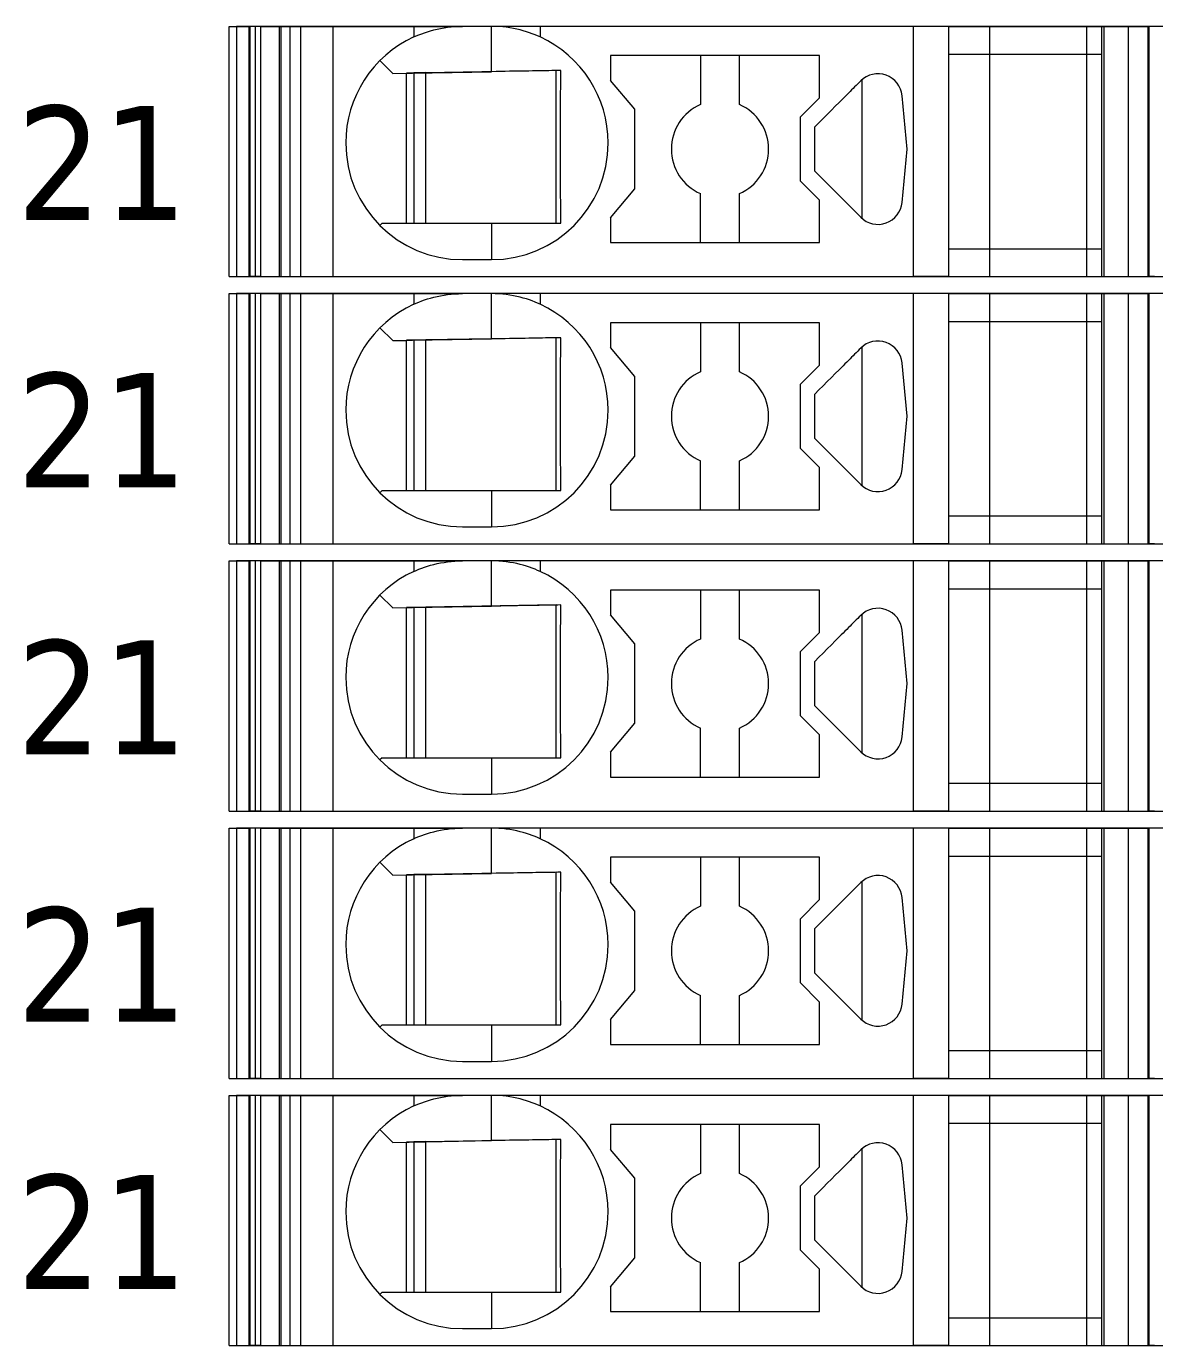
# Model space of a CAD drawing. Header units: millimetres. Extents: x 0 to 1680, y 0 to 1188.
# Drawn here: x 836.68 to 859.89, y 335.65 to 362.8 of the extents above; entities that cross this region are included whole.
import ezdxf
from ezdxf.enums import TextEntityAlignment as Align

# ---------------------------------------------------------------- set-up
doc = ezdxf.new("R2010")
doc.units = ezdxf.units.MM
for name, color, linetype, lineweight in [('EPLAN309', 5, 'Continuous', 5), ('EPLAN493', 5, 'Continuous', 5), ('MAIN-1', 7, 'Continuous', 5), ('MAIN-2', 7, 'Continuous', 5)]:
    doc.layers.add(name, color=color, linetype=linetype, lineweight=lineweight)
doc.styles.add('Tahoma', font='')
doc.styles.get('Tahoma').set_extended_font_data('Tahoma')

# ---------------------------------------------------------------- blocks, each defined once
blk = doc.blocks.new('EPLSYM_LibrarySPECIAL_Symbol12_Variant0_Placement8_1')
at = {"layer": 'EPLAN309', "lineweight": 13, "ltscale": 16}
blk.add_lwpolyline([(0, -5.15), (68.15, -5.15), (68.15, 0), (0, 0)], close=True, dxfattribs=at)
at = {"layer": 'EPLAN493', "color": 5, "style": 'Tahoma'}
blk.add_attdef('17_20450', text='', height=2.3478, dxfattribs=at).set_placement((0, -21.83478), align=Align.MIDDLE_RIGHT)
blk = doc.blocks.new('EPLSYM_LibrarySPECIAL_Symbol12_Variant0_Placement8_2')
at = {"layer": 'EPLAN309', "lineweight": 13, "ltscale": 16}
blk.add_lwpolyline([(0, -5.15), (68.15, -5.15), (68.15, 0), (0, 0)], close=True, dxfattribs=at)
at = {"layer": 'EPLAN493', "color": 5, "style": 'Tahoma'}
blk.add_attdef('17_20450', text='', height=2.3478, dxfattribs=at).set_placement((0, -21.83478), align=Align.MIDDLE_RIGHT)
blk = doc.blocks.new('EPLSYM_LibrarySPECIAL_Symbol12_Variant0_Placement8_3')
at = {"layer": 'EPLAN309', "lineweight": 13, "ltscale": 16}
blk.add_lwpolyline([(0, -5.15), (68.15, -5.15), (68.15, 0), (0, 0)], close=True, dxfattribs=at)
at = {"layer": 'EPLAN493', "color": 5, "style": 'Tahoma'}
blk.add_attdef('17_20450', text='', height=2.3478, dxfattribs=at).set_placement((0, -21.83478), align=Align.MIDDLE_RIGHT)
blk = doc.blocks.new('EPLSYM_LibrarySPECIAL_Symbol12_Variant0_Placement8_4')
at = {"layer": 'EPLAN309', "lineweight": 13, "ltscale": 16}
blk.add_lwpolyline([(0, -5.15), (68.15, -5.15), (68.15, 0), (0, 0)], close=True, dxfattribs=at)
at = {"layer": 'EPLAN493', "color": 5, "style": 'Tahoma'}
blk.add_attdef('17_20450', text='', height=2.3478, dxfattribs=at).set_placement((0, -21.83478), align=Align.MIDDLE_RIGHT)
blk = doc.blocks.new('EPLSYM_LibrarySPECIAL_Symbol12_Variant0_Placement8_5')
at = {"layer": 'EPLAN309', "lineweight": 13, "ltscale": 16}
blk.add_lwpolyline([(0, -5.15), (68.15, -5.15), (68.15, 0), (0, 0)], close=True, dxfattribs=at)
at = {"layer": 'EPLAN493', "color": 5, "style": 'Tahoma'}
blk.add_attdef('17_20450', text='', height=2.3478, dxfattribs=at).set_placement((0, -21.83478), align=Align.MIDDLE_RIGHT)

msp = doc.modelspace()

# ---------------------------------------------------------------- linework, layer by layer
at = {"layer": 'MAIN-1'}
for p, q in [((840.85, 362.8), (841.284, 362.8)), ((840.85, 357.65), (840.85, 362.8)), ((841.393, 362.8), (841.284, 362.8)), ((841.284, 357.65), (841.284, 362.8)), ((841.501, 362.8), (841.393, 362.8)), ((841.393, 357.65), (841.393, 362.8)), ((841.501, 362.8), (844.65, 362.8)), ((841.501, 357.65), (841.501, 362.8)), ((844.65, 362.8), (845.65, 362.8)), ((844.65, 362.8), (844.65, 362.582)), ((844.997, 362.709), (845.063, 362.727)), ((845.063, 362.727), (845.131, 362.743)), ((845.131, 362.743), (845.201, 362.758)), ((845.201, 362.758), (845.272, 362.77)), ((845.272, 362.77), (845.346, 362.781)), ((845.346, 362.781), (845.421, 362.789)), ((845.421, 362.789), (845.497, 362.795)), ((845.497, 362.795), (845.573, 362.799)), ((845.573, 362.799), (845.65, 362.8)), ((846.25, 362.8), (845.65, 362.8)), ((846.327, 362.799), (846.25, 362.8)), ((847.25, 362.8), (846.25, 362.8)), ((846.25, 361.868), (846.25, 362.8)), ((846.403, 362.795), (846.327, 362.799)), ((846.479, 362.789), (846.403, 362.795)), ((846.554, 362.781), (846.479, 362.789)), ((846.628, 362.77), (846.554, 362.781)), ((846.699, 362.758), (846.628, 362.77)), ((846.769, 362.743), (846.699, 362.758)), ((846.837, 362.727), (846.769, 362.743)), ((846.903, 362.709), (846.837, 362.727)), ((854.932, 362.8), (847.25, 362.8)), ((847.25, 362.8), (847.25, 362.582)), ((855.65, 362.8), (854.932, 362.8)), ((854.932, 357.65), (854.932, 362.8)), ((855.65, 362.8), (858.8, 362.8)), ((855.65, 362.8), (855.65, 357.65)), ((858.8, 362.8), (859.35, 362.8)), ((858.8, 362.8), (858.8, 357.65)), ((859.35, 362.8), (859.784, 362.8)), ((859.35, 362.8), (859.35, 357.65)), ((859.893, 362.8), (859.784, 362.8)), ((859.784, 357.65), (859.784, 362.8)), ((844.65, 362.582), (844.702, 362.605)), ((844.702, 362.605), (844.756, 362.627)), ((844.756, 362.627), (844.813, 362.649)), ((844.813, 362.649), (844.872, 362.67)), ((844.872, 362.67), (844.933, 362.69)), ((844.933, 362.69), (844.997, 362.709)), ((846.967, 362.69), (846.903, 362.709)), ((847.028, 362.67), (846.967, 362.69)), ((847.087, 362.649), (847.028, 362.67)), ((847.144, 362.627), (847.087, 362.649)), ((847.198, 362.605), (847.144, 362.627)), ((847.25, 362.582), (847.198, 362.605)), ((848.7, 362.2), (848.7, 361.689)), ((853, 362.2), (848.7, 362.2)), ((850.55, 362.2), (850.55, 361.192)), ((851.35, 361.192), (851.35, 362.2)), ((853, 361.329), (853, 362.2)), ((855.65, 362.225), (858.8, 362.225)), ((843.953, 362.097), (844.217, 361.833)), ((844.217, 361.833), (846.25, 361.868)), ((844.5, 358.75), (844.5, 361.838)), ((844.65, 361.84), (844.65, 358.75)), ((844.9, 358.75), (844.9, 361.845)), ((846.345, 361.87), (846.25, 361.868)), ((846.438, 361.871), (846.345, 361.87)), ((846.53, 361.873), (846.438, 361.871)), ((846.618, 361.875), (846.53, 361.873)), ((846.703, 361.876), (846.618, 361.875)), ((846.786, 361.877), (846.703, 361.876)), ((846.865, 361.879), (846.786, 361.877)), ((846.943, 361.88), (846.865, 361.879)), ((847.017, 361.881), (846.943, 361.88)), ((847.09, 361.882), (847.017, 361.881)), ((847.16, 361.884), (847.09, 361.882)), ((847.229, 361.885), (847.16, 361.884)), ((847.297, 361.886), (847.229, 361.885)), ((847.363, 361.887), (847.297, 361.886)), ((847.428, 361.888), (847.363, 361.887)), ((847.491, 361.889), (847.428, 361.888)), ((847.554, 361.89), (847.491, 361.889)), ((847.615, 361.891), (847.554, 361.89)), ((847.579, 358.75), (847.579, 361.891)), ((847.676, 361.892), (847.615, 361.891)), ((847.673, 361.603), (847.674, 361.677)), ((847.674, 361.677), (847.675, 361.75)), ((847.675, 361.75), (847.676, 361.822)), ((847.676, 361.822), (847.676, 361.892)), ((849.2, 361.093), (848.7, 361.689)), ((853.815, 361.647), (853.784, 361.616)), ((853.846, 361.679), (853.815, 361.647)), ((853.867, 361.698), (853.867, 358.852)), ((847.67, 361.288), (847.671, 361.37)), ((847.671, 361.37), (847.672, 361.449)), ((847.672, 361.449), (847.673, 361.527)), ((847.673, 361.527), (847.673, 361.603)), ((853.558, 361.39), (853.521, 361.353)), ((853.594, 361.426), (853.558, 361.39)), ((853.627, 361.459), (853.594, 361.426)), ((853.658, 361.491), (853.627, 361.459)), ((853.69, 361.522), (853.658, 361.491)), ((853.721, 361.553), (853.69, 361.522)), ((853.752, 361.585), (853.721, 361.553)), ((853.784, 361.616), (853.752, 361.585)), ((854.802, 360.275), (854.698, 361.372)), ((847.669, 361.117), (847.67, 361.204)), ((847.669, 361.026), (847.669, 361.117)), ((847.67, 361.204), (847.67, 361.288)), ((852.6, 360.929), (853, 361.329)), ((853.323, 361.156), (853.242, 361.074)), ((853.402, 361.234), (853.323, 361.156)), ((853.443, 361.275), (853.402, 361.234)), ((853.483, 361.315), (853.443, 361.275)), ((853.521, 361.353), (853.483, 361.315)), ((847.667, 360.731), (847.668, 360.834)), ((847.668, 360.932), (847.669, 361.026)), ((847.668, 360.834), (847.668, 360.932)), ((849.2, 359.457), (849.2, 361.093)), ((852.6, 360.929), (852.6, 359.621)), ((853.072, 360.904), (852.986, 360.818)), ((853.158, 360.99), (853.072, 360.904)), ((853.242, 361.074), (853.158, 360.99)), ((847.667, 360.624), (847.667, 360.731)), ((847.667, 360.513), (847.667, 360.624)), ((852.986, 360.818), (852.9, 360.732)), ((852.9, 360.602), (852.9, 360.732)), ((852.9, 360.471), (852.9, 360.602)), ((847.667, 360.4), (847.667, 360.513)), ((847.667, 360.279), (847.667, 360.4)), ((852.9, 360.34), (852.9, 360.471)), ((852.9, 360.21), (852.9, 360.34)), ((847.667, 360.161), (847.667, 360.279)), ((847.667, 360.047), (847.667, 360.161)), ((847.668, 359.938), (847.667, 360.047)), ((852.9, 360.079), (852.9, 360.21)), ((852.9, 359.948), (852.9, 360.079)), ((854.698, 359.178), (854.802, 360.275)), ((847.668, 359.834), (847.668, 359.938)), ((847.669, 359.734), (847.668, 359.834)), ((852.9, 359.818), (852.9, 359.948)), ((852.9, 359.818), (853.846, 358.871)), ((847.669, 359.639), (847.669, 359.734)), ((847.67, 359.548), (847.669, 359.639)), ((847.671, 359.459), (847.67, 359.548)), ((853, 359.221), (852.6, 359.621)), ((847.672, 359.373), (847.671, 359.459)), ((847.672, 359.29), (847.672, 359.373)), ((847.673, 359.208), (847.672, 359.29)), ((847.674, 359.129), (847.673, 359.208)), ((848.7, 358.861), (849.2, 359.457)), ((850.55, 358.35), (850.55, 359.358)), ((851.35, 358.35), (851.35, 359.358)), ((853, 358.35), (853, 359.221)), ((847.675, 359.05), (847.674, 359.129)), ((847.676, 358.974), (847.675, 359.05)), ((847.676, 358.898), (847.676, 358.974)), ((844, 358.75), (843.953, 358.703)), ((844, 358.75), (846.25, 358.75)), ((846.25, 358.75), (846.342, 358.75)), ((846.25, 358.75), (846.25, 358)), ((846.342, 358.75), (846.433, 358.75)), ((846.433, 358.75), (846.523, 358.75)), ((846.523, 358.75), (846.61, 358.75)), ((846.61, 358.75), (846.695, 358.75)), ((846.695, 358.75), (846.778, 358.75)), ((846.778, 358.75), (846.858, 358.75)), ((846.858, 358.75), (846.936, 358.75)), ((846.936, 358.75), (847.011, 358.75)), ((847.011, 358.75), (847.085, 358.75)), ((847.085, 358.75), (847.157, 358.75)), ((847.157, 358.75), (847.226, 358.75)), ((847.226, 358.75), (847.295, 358.75)), ((847.295, 358.75), (847.361, 358.75)), ((847.361, 358.75), (847.427, 358.75)), ((847.427, 358.75), (847.491, 358.75)), ((847.491, 358.75), (847.555, 358.75)), ((847.555, 358.75), (847.617, 358.75)), ((847.617, 358.75), (847.678, 358.75)), ((847.677, 358.824), (847.676, 358.898)), ((847.678, 358.75), (847.677, 358.824)), ((848.7, 358.861), (848.7, 358.35)), ((848.7, 358.35), (853, 358.35)), ((855.65, 358.225), (858.8, 358.225)), ((845.65, 358), (846.25, 358)), ((840.85, 357.65), (841.284, 357.65)), ((841.393, 357.65), (841.284, 357.65)), ((841.501, 357.65), (841.393, 357.65)), ((841.501, 357.65), (854.932, 357.65)), ((855.65, 357.65), (854.932, 357.65)), ((855.65, 357.65), (858.8, 357.65)), ((858.8, 357.65), (859.35, 357.65)), ((859.35, 357.65), (859.784, 357.65)), ((859.893, 357.65), (859.784, 357.65)), ((840.85, 357.3), (841.284, 357.3)), ((840.85, 352.15), (840.85, 357.3)), ((841.393, 357.3), (841.284, 357.3)), ((841.284, 352.15), (841.284, 357.3)), ((841.501, 357.3), (841.393, 357.3)), ((841.393, 352.15), (841.393, 357.3)), ((841.501, 357.3), (844.65, 357.3)), ((841.501, 352.15), (841.501, 357.3)), ((844.65, 357.3), (845.65, 357.3)), ((844.65, 357.3), (844.65, 357.082)), ((845.421, 357.289), (845.497, 357.295)), ((845.497, 357.295), (845.573, 357.299)), ((845.573, 357.299), (845.65, 357.3)), ((846.25, 357.3), (845.65, 357.3)), ((846.327, 357.299), (846.25, 357.3)), ((847.25, 357.3), (846.25, 357.3)), ((846.25, 356.368), (846.25, 357.3)), ((846.403, 357.295), (846.327, 357.299)), ((846.479, 357.289), (846.403, 357.295)), ((854.932, 357.3), (847.25, 357.3)), ((847.25, 357.3), (847.25, 357.082)), ((855.65, 357.3), (854.932, 357.3)), ((854.932, 352.15), (854.932, 357.3)), ((855.65, 357.3), (858.8, 357.3)), ((855.65, 357.3), (855.65, 352.15)), ((858.8, 357.3), (859.35, 357.3)), ((858.8, 357.3), (858.8, 352.15)), ((859.35, 357.3), (859.784, 357.3)), ((859.35, 357.3), (859.35, 352.15)), ((859.893, 357.3), (859.784, 357.3)), ((859.784, 352.15), (859.784, 357.3)), ((844.65, 357.082), (844.702, 357.105)), ((844.702, 357.105), (844.756, 357.127)), ((844.756, 357.127), (844.813, 357.149)), ((844.813, 357.149), (844.872, 357.17)), ((844.872, 357.17), (844.933, 357.19)), ((844.933, 357.19), (844.997, 357.209)), ((844.997, 357.209), (845.063, 357.227)), ((845.063, 357.227), (845.131, 357.243)), ((845.131, 357.243), (845.201, 357.258)), ((845.201, 357.258), (845.272, 357.27)), ((845.272, 357.27), (845.346, 357.281)), ((845.346, 357.281), (845.421, 357.289)), ((846.554, 357.281), (846.479, 357.289)), ((846.628, 357.27), (846.554, 357.281)), ((846.699, 357.258), (846.628, 357.27)), ((846.769, 357.243), (846.699, 357.258)), ((846.837, 357.227), (846.769, 357.243)), ((846.903, 357.209), (846.837, 357.227)), ((846.967, 357.19), (846.903, 357.209)), ((847.028, 357.17), (846.967, 357.19)), ((847.087, 357.149), (847.028, 357.17)), ((847.144, 357.127), (847.087, 357.149)), ((847.198, 357.105), (847.144, 357.127)), ((847.25, 357.082), (847.198, 357.105)), ((843.953, 356.597), (844.217, 356.333)), ((848.7, 356.7), (848.7, 356.189)), ((853, 356.7), (848.7, 356.7)), ((850.55, 356.7), (850.55, 355.692)), ((851.35, 355.692), (851.35, 356.7)), ((853, 355.829), (853, 356.7)), ((855.65, 356.725), (858.8, 356.725)), ((844.217, 356.333), (846.25, 356.368)), ((844.5, 353.25), (844.5, 356.338)), ((844.65, 356.34), (844.65, 353.25)), ((844.9, 353.25), (844.9, 356.345)), ((846.345, 356.37), (846.25, 356.368)), ((846.438, 356.371), (846.345, 356.37)), ((846.53, 356.373), (846.438, 356.371)), ((846.618, 356.375), (846.53, 356.373)), ((846.703, 356.376), (846.618, 356.375)), ((846.786, 356.377), (846.703, 356.376)), ((846.865, 356.379), (846.786, 356.377)), ((846.943, 356.38), (846.865, 356.379)), ((847.017, 356.381), (846.943, 356.38)), ((847.09, 356.382), (847.017, 356.381)), ((847.16, 356.384), (847.09, 356.382)), ((847.229, 356.385), (847.16, 356.384)), ((847.297, 356.386), (847.229, 356.385)), ((847.363, 356.387), (847.297, 356.386)), ((847.428, 356.388), (847.363, 356.387)), ((847.491, 356.389), (847.428, 356.388)), ((847.554, 356.39), (847.491, 356.389)), ((847.615, 356.391), (847.554, 356.39)), ((847.579, 353.25), (847.579, 356.391)), ((847.676, 356.392), (847.615, 356.391)), ((847.674, 356.177), (847.675, 356.25)), ((847.675, 356.25), (847.676, 356.322)), ((847.676, 356.322), (847.676, 356.392)), ((847.671, 355.87), (847.672, 355.949)), ((847.672, 355.949), (847.673, 356.027)), ((847.673, 356.103), (847.674, 356.177)), ((847.673, 356.027), (847.673, 356.103)), ((849.2, 355.593), (848.7, 356.189)), ((853.627, 355.959), (853.594, 355.926)), ((853.658, 355.991), (853.627, 355.959)), ((853.69, 356.022), (853.658, 355.991)), ((853.721, 356.053), (853.69, 356.022)), ((853.752, 356.085), (853.721, 356.053)), ((853.784, 356.116), (853.752, 356.085)), ((853.815, 356.147), (853.784, 356.116)), ((853.846, 356.179), (853.815, 356.147)), ((853.867, 356.198), (853.867, 353.352)), ((847.669, 355.617), (847.67, 355.704)), ((847.67, 355.788), (847.671, 355.87)), ((847.67, 355.704), (847.67, 355.788)), ((852.6, 355.429), (853, 355.829)), ((853.402, 355.734), (853.323, 355.656)), ((853.443, 355.775), (853.402, 355.734)), ((853.483, 355.815), (853.443, 355.775)), ((853.521, 355.853), (853.483, 355.815)), ((853.558, 355.89), (853.521, 355.853)), ((853.594, 355.926), (853.558, 355.89)), ((854.802, 354.775), (854.698, 355.872)), ((847.668, 355.432), (847.669, 355.526)), ((847.668, 355.334), (847.668, 355.432)), ((847.669, 355.526), (847.669, 355.617)), ((849.2, 353.957), (849.2, 355.593)), ((852.6, 355.429), (852.6, 354.121)), ((853.072, 355.404), (852.986, 355.318)), ((853.158, 355.49), (853.072, 355.404)), ((853.242, 355.574), (853.158, 355.49)), ((853.323, 355.656), (853.242, 355.574)), ((847.667, 355.231), (847.668, 355.334)), ((847.667, 355.124), (847.667, 355.231)), ((847.667, 355.013), (847.667, 355.124)), ((852.986, 355.318), (852.9, 355.232)), ((852.9, 355.102), (852.9, 355.232)), ((847.667, 354.9), (847.667, 355.013)), ((847.667, 354.779), (847.667, 354.9)), ((852.9, 354.971), (852.9, 355.102)), ((852.9, 354.84), (852.9, 354.971)), ((847.667, 354.661), (847.667, 354.779)), ((847.667, 354.547), (847.667, 354.661)), ((852.9, 354.71), (852.9, 354.84)), ((852.9, 354.579), (852.9, 354.71)), ((852.9, 354.448), (852.9, 354.579)), ((854.698, 353.678), (854.802, 354.775)), ((847.668, 354.438), (847.667, 354.547)), ((847.668, 354.334), (847.668, 354.438)), ((847.669, 354.234), (847.668, 354.334)), ((852.9, 354.318), (852.9, 354.448)), ((852.9, 354.318), (853.846, 353.371)), ((847.669, 354.139), (847.669, 354.234)), ((847.67, 354.048), (847.669, 354.139)), ((847.671, 353.959), (847.67, 354.048)), ((853, 353.721), (852.6, 354.121)), ((847.672, 353.873), (847.671, 353.959)), ((847.672, 353.79), (847.672, 353.873)), ((847.673, 353.708), (847.672, 353.79)), ((848.7, 353.361), (849.2, 353.957)), ((850.55, 352.85), (850.55, 353.858)), ((851.35, 352.85), (851.35, 353.858)), ((847.674, 353.629), (847.673, 353.708)), ((847.675, 353.55), (847.674, 353.629)), ((847.676, 353.474), (847.675, 353.55)), ((853, 352.85), (853, 353.721)), ((844, 353.25), (843.953, 353.203)), ((844, 353.25), (846.25, 353.25)), ((846.25, 353.25), (846.342, 353.25)), ((846.25, 353.25), (846.25, 352.5)), ((846.342, 353.25), (846.433, 353.25)), ((846.433, 353.25), (846.523, 353.25)), ((846.523, 353.25), (846.61, 353.25)), ((846.61, 353.25), (846.695, 353.25)), ((846.695, 353.25), (846.778, 353.25)), ((846.778, 353.25), (846.858, 353.25)), ((846.858, 353.25), (846.936, 353.25)), ((846.936, 353.25), (847.011, 353.25)), ((847.011, 353.25), (847.085, 353.25)), ((847.085, 353.25), (847.157, 353.25)), ((847.157, 353.25), (847.226, 353.25)), ((847.226, 353.25), (847.295, 353.25)), ((847.295, 353.25), (847.361, 353.25)), ((847.361, 353.25), (847.427, 353.25)), ((847.427, 353.25), (847.491, 353.25)), ((847.491, 353.25), (847.555, 353.25)), ((847.555, 353.25), (847.617, 353.25)), ((847.617, 353.25), (847.678, 353.25)), ((847.676, 353.398), (847.676, 353.474)), ((847.677, 353.324), (847.676, 353.398)), ((847.678, 353.25), (847.677, 353.324)), ((848.7, 353.361), (848.7, 352.85)), ((848.7, 352.85), (853, 352.85)), ((855.65, 352.725), (858.8, 352.725)), ((845.65, 352.5), (846.25, 352.5)), ((840.85, 352.15), (841.284, 352.15)), ((841.393, 352.15), (841.284, 352.15)), ((841.501, 352.15), (841.393, 352.15)), ((841.501, 352.15), (854.932, 352.15)), ((855.65, 352.15), (854.932, 352.15)), ((855.65, 352.15), (858.8, 352.15)), ((858.8, 352.15), (859.35, 352.15)), ((859.35, 352.15), (859.784, 352.15)), ((859.893, 352.15), (859.784, 352.15)), ((840.85, 351.8), (841.284, 351.8)), ((840.85, 346.65), (840.85, 351.8)), ((841.393, 351.8), (841.284, 351.8)), ((841.284, 346.65), (841.284, 351.8)), ((841.501, 351.8), (841.393, 351.8)), ((841.393, 346.65), (841.393, 351.8)), ((841.501, 351.8), (844.65, 351.8)), ((841.501, 346.65), (841.501, 351.8)), ((844.65, 351.8), (845.65, 351.8)), ((844.65, 351.8), (844.65, 351.582)), ((844.65, 351.582), (844.702, 351.605)), ((844.702, 351.605), (844.756, 351.627)), ((844.756, 351.627), (844.813, 351.649)), ((844.813, 351.649), (844.872, 351.67)), ((844.872, 351.67), (844.933, 351.69)), ((844.933, 351.69), (844.997, 351.709)), ((844.997, 351.709), (845.063, 351.727)), ((845.063, 351.727), (845.131, 351.743)), ((845.131, 351.743), (845.201, 351.758)), ((845.201, 351.758), (845.272, 351.77)), ((845.272, 351.77), (845.346, 351.781)), ((845.346, 351.781), (845.421, 351.789)), ((845.421, 351.789), (845.497, 351.795)), ((845.497, 351.795), (845.573, 351.799)), ((845.573, 351.799), (845.65, 351.8)), ((846.25, 351.8), (845.65, 351.8)), ((846.327, 351.799), (846.25, 351.8)), ((847.25, 351.8), (846.25, 351.8)), ((846.25, 350.868), (846.25, 351.8)), ((846.403, 351.795), (846.327, 351.799)), ((846.479, 351.789), (846.403, 351.795)), ((846.554, 351.781), (846.479, 351.789)), ((846.628, 351.77), (846.554, 351.781)), ((846.699, 351.758), (846.628, 351.77)), ((846.769, 351.743), (846.699, 351.758)), ((846.837, 351.727), (846.769, 351.743)), ((846.903, 351.709), (846.837, 351.727)), ((846.967, 351.69), (846.903, 351.709)), ((847.028, 351.67), (846.967, 351.69)), ((847.087, 351.649), (847.028, 351.67)), ((847.144, 351.627), (847.087, 351.649)), ((847.198, 351.605), (847.144, 351.627)), ((847.25, 351.582), (847.198, 351.605)), ((854.932, 351.8), (847.25, 351.8)), ((847.25, 351.8), (847.25, 351.582)), ((855.65, 351.8), (854.932, 351.8)), ((854.932, 346.65), (854.932, 351.8)), ((855.65, 351.8), (858.8, 351.8)), ((855.65, 351.8), (855.65, 346.65)), ((858.8, 351.8), (859.35, 351.8)), ((858.8, 351.8), (858.8, 346.65)), ((859.35, 351.8), (859.784, 351.8)), ((859.35, 351.8), (859.35, 346.65)), ((859.893, 351.8), (859.784, 351.8)), ((859.784, 346.65), (859.784, 351.8)), ((843.953, 351.097), (844.217, 350.833)), ((848.7, 351.2), (848.7, 350.689)), ((853, 351.2), (848.7, 351.2)), ((850.55, 351.2), (850.55, 350.192)), ((851.35, 350.192), (851.35, 351.2)), ((853, 350.329), (853, 351.2)), ((855.65, 351.225), (858.8, 351.225)), ((844.217, 350.833), (846.25, 350.868)), ((844.5, 347.75), (844.5, 350.838)), ((844.65, 350.84), (844.65, 347.75)), ((844.9, 347.75), (844.9, 350.845)), ((846.345, 350.87), (846.25, 350.868)), ((846.438, 350.871), (846.345, 350.87)), ((846.53, 350.873), (846.438, 350.871)), ((846.618, 350.875), (846.53, 350.873)), ((846.703, 350.876), (846.618, 350.875)), ((846.786, 350.877), (846.703, 350.876)), ((846.865, 350.879), (846.786, 350.877)), ((846.943, 350.88), (846.865, 350.879)), ((847.017, 350.881), (846.943, 350.88)), ((847.09, 350.882), (847.017, 350.881)), ((847.16, 350.884), (847.09, 350.882)), ((847.229, 350.885), (847.16, 350.884)), ((847.297, 350.886), (847.229, 350.885)), ((847.363, 350.887), (847.297, 350.886)), ((847.428, 350.888), (847.363, 350.887)), ((847.491, 350.889), (847.428, 350.888)), ((847.554, 350.89), (847.491, 350.889)), ((847.615, 350.891), (847.554, 350.89)), ((847.579, 347.75), (847.579, 350.891)), ((847.676, 350.892), (847.615, 350.891)), ((847.675, 350.75), (847.676, 350.822)), ((847.676, 350.822), (847.676, 350.892)), ((847.672, 350.449), (847.673, 350.527)), ((847.673, 350.603), (847.674, 350.677)), ((847.673, 350.527), (847.673, 350.603)), ((847.674, 350.677), (847.675, 350.75)), ((849.2, 350.093), (848.7, 350.689)), ((853.69, 350.522), (853.658, 350.491)), ((853.721, 350.553), (853.69, 350.522)), ((853.752, 350.585), (853.721, 350.553)), ((853.784, 350.616), (853.752, 350.585)), ((853.815, 350.647), (853.784, 350.616)), ((853.846, 350.679), (853.815, 350.647)), ((853.867, 350.698), (853.867, 347.852)), ((847.67, 350.288), (847.671, 350.37)), ((847.67, 350.204), (847.67, 350.288)), ((847.671, 350.37), (847.672, 350.449)), ((852.6, 349.929), (853, 350.329)), ((853.443, 350.275), (853.402, 350.234)), ((853.483, 350.315), (853.443, 350.275)), ((853.521, 350.353), (853.483, 350.315)), ((853.558, 350.39), (853.521, 350.353)), ((853.594, 350.426), (853.558, 350.39)), ((853.627, 350.459), (853.594, 350.426)), ((853.658, 350.491), (853.627, 350.459)), ((854.802, 349.275), (854.698, 350.372)), ((847.668, 349.932), (847.669, 350.026)), ((847.669, 350.117), (847.67, 350.204)), ((847.669, 350.026), (847.669, 350.117)), ((849.2, 348.457), (849.2, 350.093)), ((853.158, 349.99), (853.072, 349.904)), ((853.242, 350.074), (853.158, 349.99)), ((853.323, 350.156), (853.242, 350.074)), ((853.402, 350.234), (853.323, 350.156)), ((847.667, 349.731), (847.668, 349.834)), ((847.667, 349.624), (847.667, 349.731)), ((847.668, 349.834), (847.668, 349.932)), ((852.6, 349.929), (852.6, 348.621)), ((852.986, 349.818), (852.9, 349.732)), ((852.9, 349.602), (852.9, 349.732)), ((853.072, 349.904), (852.986, 349.818)), ((847.667, 349.513), (847.667, 349.624)), ((847.667, 349.4), (847.667, 349.513)), ((852.9, 349.471), (852.9, 349.602)), ((852.9, 349.34), (852.9, 349.471)), ((847.667, 349.279), (847.667, 349.4)), ((847.667, 349.161), (847.667, 349.279)), ((847.667, 349.047), (847.667, 349.161)), ((852.9, 349.21), (852.9, 349.34)), ((852.9, 349.079), (852.9, 349.21)), ((854.698, 348.178), (854.802, 349.275)), ((847.668, 348.938), (847.667, 349.047)), ((847.668, 348.834), (847.668, 348.938)), ((852.9, 348.948), (852.9, 349.079)), ((852.9, 348.818), (852.9, 348.948)), ((847.669, 348.734), (847.668, 348.834)), ((847.669, 348.639), (847.669, 348.734)), ((847.67, 348.548), (847.669, 348.639)), ((853, 348.221), (852.6, 348.621)), ((852.9, 348.818), (853.846, 347.871)), ((847.671, 348.459), (847.67, 348.548)), ((847.672, 348.373), (847.671, 348.459)), ((847.672, 348.29), (847.672, 348.373)), ((848.7, 347.861), (849.2, 348.457)), ((850.55, 347.35), (850.55, 348.358)), ((851.35, 347.35), (851.35, 348.358)), ((847.673, 348.208), (847.672, 348.29)), ((847.674, 348.129), (847.673, 348.208)), ((847.675, 348.05), (847.674, 348.129)), ((853, 347.35), (853, 348.221)), ((847.676, 347.974), (847.675, 348.05)), ((847.676, 347.898), (847.676, 347.974)), ((847.677, 347.824), (847.676, 347.898)), ((847.678, 347.75), (847.677, 347.824)), ((848.7, 347.861), (848.7, 347.35)), ((844, 347.75), (843.953, 347.703)), ((844, 347.75), (846.25, 347.75)), ((846.25, 347.75), (846.342, 347.75)), ((846.25, 347.75), (846.25, 347)), ((846.342, 347.75), (846.433, 347.75)), ((846.433, 347.75), (846.523, 347.75)), ((846.523, 347.75), (846.61, 347.75)), ((846.61, 347.75), (846.695, 347.75)), ((846.695, 347.75), (846.778, 347.75)), ((846.778, 347.75), (846.858, 347.75)), ((846.858, 347.75), (846.936, 347.75)), ((846.936, 347.75), (847.011, 347.75)), ((847.011, 347.75), (847.085, 347.75)), ((847.085, 347.75), (847.157, 347.75)), ((847.157, 347.75), (847.226, 347.75)), ((847.226, 347.75), (847.295, 347.75)), ((847.295, 347.75), (847.361, 347.75)), ((847.361, 347.75), (847.427, 347.75)), ((847.427, 347.75), (847.491, 347.75)), ((847.491, 347.75), (847.555, 347.75)), ((847.555, 347.75), (847.617, 347.75)), ((847.617, 347.75), (847.678, 347.75)), ((848.7, 347.35), (853, 347.35)), ((845.65, 347), (846.25, 347)), ((855.65, 347.225), (858.8, 347.225)), ((840.85, 346.65), (841.284, 346.65)), ((841.393, 346.65), (841.284, 346.65)), ((841.501, 346.65), (841.393, 346.65)), ((841.501, 346.65), (854.932, 346.65)), ((855.65, 346.65), (854.932, 346.65)), ((855.65, 346.65), (858.8, 346.65)), ((858.8, 346.65), (859.35, 346.65)), ((859.35, 346.65), (859.784, 346.65)), ((859.893, 346.65), (859.784, 346.65)), ((840.85, 346.3), (841.284, 346.3)), ((840.85, 341.15), (840.85, 346.3)), ((841.393, 346.3), (841.284, 346.3)), ((841.284, 341.15), (841.284, 346.3)), ((841.501, 346.3), (841.393, 346.3)), ((841.393, 341.15), (841.393, 346.3)), ((841.501, 346.3), (844.65, 346.3)), ((841.501, 341.15), (841.501, 346.3)), ((844.65, 346.3), (845.65, 346.3)), ((844.65, 346.3), (844.65, 346.082)), ((844.813, 346.149), (844.872, 346.17)), ((844.872, 346.17), (844.933, 346.19)), ((844.933, 346.19), (844.997, 346.209)), ((844.997, 346.209), (845.063, 346.227)), ((845.063, 346.227), (845.131, 346.243)), ((845.131, 346.243), (845.201, 346.258)), ((845.201, 346.258), (845.272, 346.27)), ((845.272, 346.27), (845.346, 346.281)), ((845.346, 346.281), (845.421, 346.289)), ((845.421, 346.289), (845.497, 346.295)), ((845.497, 346.295), (845.573, 346.299)), ((845.573, 346.299), (845.65, 346.3)), ((846.25, 346.3), (845.65, 346.3)), ((846.327, 346.299), (846.25, 346.3)), ((847.25, 346.3), (846.25, 346.3)), ((846.25, 345.368), (846.25, 346.3)), ((846.403, 346.295), (846.327, 346.299)), ((846.479, 346.289), (846.403, 346.295)), ((846.554, 346.281), (846.479, 346.289)), ((846.628, 346.27), (846.554, 346.281)), ((846.699, 346.258), (846.628, 346.27)), ((846.769, 346.243), (846.699, 346.258)), ((846.837, 346.227), (846.769, 346.243)), ((846.903, 346.209), (846.837, 346.227)), ((846.967, 346.19), (846.903, 346.209)), ((847.028, 346.17), (846.967, 346.19)), ((847.087, 346.149), (847.028, 346.17)), ((854.932, 346.3), (847.25, 346.3)), ((847.25, 346.3), (847.25, 346.082)), ((855.65, 346.3), (854.932, 346.3)), ((854.932, 341.15), (854.932, 346.3)), ((855.65, 346.3), (858.8, 346.3)), ((855.65, 346.3), (855.65, 341.15)), ((858.8, 346.3), (859.35, 346.3)), ((858.8, 346.3), (858.8, 341.15)), ((859.35, 346.3), (859.784, 346.3)), ((859.35, 346.3), (859.35, 341.15)), ((859.893, 346.3), (859.784, 346.3)), ((859.784, 341.15), (859.784, 346.3)), ((844.65, 346.082), (844.702, 346.105)), ((844.702, 346.105), (844.756, 346.127)), ((844.756, 346.127), (844.813, 346.149)), ((847.144, 346.127), (847.087, 346.149)), ((847.198, 346.105), (847.144, 346.127)), ((847.25, 346.082), (847.198, 346.105)), ((848.7, 345.7), (848.7, 345.189)), ((853, 345.7), (848.7, 345.7)), ((850.55, 345.7), (850.55, 344.692)), ((851.35, 344.692), (851.35, 345.7)), ((853, 344.829), (853, 345.7)), ((855.65, 345.725), (858.8, 345.725)), ((843.953, 345.597), (844.217, 345.333)), ((844.217, 345.333), (846.25, 345.368)), ((846.345, 345.37), (846.25, 345.368)), ((846.438, 345.371), (846.345, 345.37)), ((846.53, 345.373), (846.438, 345.371)), ((846.618, 345.375), (846.53, 345.373)), ((846.703, 345.376), (846.618, 345.375)), ((846.786, 345.377), (846.703, 345.376)), ((846.865, 345.379), (846.786, 345.377)), ((846.943, 345.38), (846.865, 345.379)), ((847.017, 345.381), (846.943, 345.38)), ((847.09, 345.382), (847.017, 345.381)), ((847.16, 345.384), (847.09, 345.382)), ((847.229, 345.385), (847.16, 345.384)), ((847.297, 345.386), (847.229, 345.385)), ((847.363, 345.387), (847.297, 345.386)), ((847.428, 345.388), (847.363, 345.387)), ((847.491, 345.389), (847.428, 345.388)), ((847.554, 345.39), (847.491, 345.389)), ((847.615, 345.391), (847.554, 345.39)), ((847.579, 342.25), (847.579, 345.391)), ((847.676, 345.392), (847.615, 345.391)), ((847.676, 345.322), (847.676, 345.392)), ((844.5, 342.25), (844.5, 345.338)), ((844.65, 345.34), (844.65, 342.25)), ((844.9, 342.25), (844.9, 345.345)), ((847.673, 345.103), (847.674, 345.177)), ((847.673, 345.027), (847.673, 345.103)), ((847.674, 345.177), (847.675, 345.25)), ((847.675, 345.25), (847.676, 345.322)), ((849.2, 344.593), (848.7, 345.189)), ((853.752, 345.085), (853.721, 345.053)), ((853.784, 345.116), (853.752, 345.085)), ((853.815, 345.147), (853.784, 345.116)), ((853.846, 345.179), (853.815, 345.147)), ((853.867, 345.198), (853.867, 342.352)), ((847.67, 344.788), (847.671, 344.87)), ((847.671, 344.87), (847.672, 344.949)), ((847.672, 344.949), (847.673, 345.027)), ((852.6, 344.429), (853, 344.829)), ((853.483, 344.815), (853.443, 344.775)), ((853.521, 344.853), (853.483, 344.815)), ((853.558, 344.89), (853.521, 344.853)), ((853.594, 344.926), (853.558, 344.89)), ((853.627, 344.959), (853.594, 344.926)), ((853.658, 344.991), (853.627, 344.959)), ((853.69, 345.022), (853.658, 344.991)), ((853.721, 345.053), (853.69, 345.022)), ((854.802, 343.775), (854.698, 344.872)), ((847.669, 344.617), (847.67, 344.704)), ((847.669, 344.526), (847.669, 344.617)), ((847.67, 344.704), (847.67, 344.788)), ((849.2, 342.957), (849.2, 344.593)), ((853.242, 344.574), (853.158, 344.49)), ((853.323, 344.656), (853.242, 344.574)), ((853.402, 344.734), (853.323, 344.656)), ((853.443, 344.775), (853.402, 344.734)), ((847.667, 344.231), (847.668, 344.334)), ((847.668, 344.432), (847.669, 344.526)), ((847.668, 344.334), (847.668, 344.432)), ((852.6, 344.429), (852.6, 343.121)), ((852.986, 344.318), (852.9, 344.232)), ((853.072, 344.404), (852.986, 344.318)), ((853.158, 344.49), (853.072, 344.404)), ((847.667, 344.124), (847.667, 344.231)), ((847.667, 344.013), (847.667, 344.124)), ((847.667, 343.9), (847.667, 344.013)), ((852.9, 344.102), (852.9, 344.232)), ((852.9, 343.971), (852.9, 344.102)), ((847.667, 343.779), (847.667, 343.9)), ((847.667, 343.661), (847.667, 343.779)), ((852.9, 343.84), (852.9, 343.971)), ((852.9, 343.71), (852.9, 343.84)), ((854.698, 342.678), (854.802, 343.775)), ((847.667, 343.547), (847.667, 343.661)), ((847.668, 343.438), (847.667, 343.547)), ((852.9, 343.579), (852.9, 343.71)), ((852.9, 343.448), (852.9, 343.579)), ((852.9, 343.318), (852.9, 343.448)), ((847.668, 343.334), (847.668, 343.438)), ((847.669, 343.234), (847.668, 343.334)), ((847.669, 343.139), (847.669, 343.234)), ((852.9, 343.318), (853.846, 342.371)), ((847.67, 343.048), (847.669, 343.139)), ((847.671, 342.959), (847.67, 343.048)), ((847.672, 342.873), (847.671, 342.959)), ((848.7, 342.361), (849.2, 342.957)), ((853, 342.721), (852.6, 343.121)), ((847.672, 342.79), (847.672, 342.873)), ((847.673, 342.708), (847.672, 342.79)), ((847.674, 342.629), (847.673, 342.708)), ((850.55, 341.85), (850.55, 342.858)), ((851.35, 341.85), (851.35, 342.858)), ((853, 341.85), (853, 342.721)), ((847.675, 342.55), (847.674, 342.629)), ((847.676, 342.474), (847.675, 342.55)), ((847.676, 342.398), (847.676, 342.474)), ((847.677, 342.324), (847.676, 342.398)), ((844, 342.25), (843.953, 342.203)), ((844, 342.25), (846.25, 342.25)), ((846.25, 342.25), (846.342, 342.25)), ((846.25, 342.25), (846.25, 341.5)), ((846.342, 342.25), (846.433, 342.25)), ((846.433, 342.25), (846.523, 342.25)), ((846.523, 342.25), (846.61, 342.25)), ((846.61, 342.25), (846.695, 342.25)), ((846.695, 342.25), (846.778, 342.25)), ((846.778, 342.25), (846.858, 342.25)), ((846.858, 342.25), (846.936, 342.25)), ((846.936, 342.25), (847.011, 342.25)), ((847.011, 342.25), (847.085, 342.25)), ((847.085, 342.25), (847.157, 342.25)), ((847.157, 342.25), (847.226, 342.25)), ((847.226, 342.25), (847.295, 342.25)), ((847.295, 342.25), (847.361, 342.25)), ((847.361, 342.25), (847.427, 342.25)), ((847.427, 342.25), (847.491, 342.25)), ((847.491, 342.25), (847.555, 342.25)), ((847.555, 342.25), (847.617, 342.25)), ((847.617, 342.25), (847.678, 342.25)), ((847.678, 342.25), (847.677, 342.324)), ((848.7, 342.361), (848.7, 341.85)), ((848.7, 341.85), (853, 341.85)), ((855.65, 341.725), (858.8, 341.725)), ((845.65, 341.5), (846.25, 341.5)), ((840.85, 341.15), (841.284, 341.15)), ((841.393, 341.15), (841.284, 341.15)), ((841.501, 341.15), (841.393, 341.15)), ((841.501, 341.15), (854.932, 341.15)), ((855.65, 341.15), (854.932, 341.15)), ((855.65, 341.15), (858.8, 341.15)), ((858.8, 341.15), (859.35, 341.15)), ((859.35, 341.15), (859.784, 341.15)), ((859.893, 341.15), (859.784, 341.15)), ((840.85, 340.8), (841.284, 340.8)), ((840.85, 335.65), (840.85, 340.8)), ((841.393, 340.8), (841.284, 340.8)), ((841.284, 335.65), (841.284, 340.8)), ((841.501, 340.8), (841.393, 340.8)), ((841.393, 335.65), (841.393, 340.8)), ((841.501, 340.8), (844.65, 340.8)), ((841.501, 335.65), (841.501, 340.8)), ((844.65, 340.8), (845.65, 340.8)), ((844.65, 340.8), (844.65, 340.582)), ((845.063, 340.727), (845.131, 340.743)), ((845.131, 340.743), (845.201, 340.758)), ((845.201, 340.758), (845.272, 340.77)), ((845.272, 340.77), (845.346, 340.781)), ((845.346, 340.781), (845.421, 340.789)), ((845.421, 340.789), (845.497, 340.795)), ((845.497, 340.795), (845.573, 340.799)), ((845.573, 340.799), (845.65, 340.8)), ((846.25, 340.8), (845.65, 340.8)), ((846.327, 340.799), (846.25, 340.8)), ((847.25, 340.8), (846.25, 340.8)), ((846.25, 339.868), (846.25, 340.8)), ((846.403, 340.795), (846.327, 340.799)), ((846.479, 340.789), (846.403, 340.795)), ((846.554, 340.781), (846.479, 340.789)), ((846.628, 340.77), (846.554, 340.781)), ((846.699, 340.758), (846.628, 340.77)), ((846.769, 340.743), (846.699, 340.758)), ((846.837, 340.727), (846.769, 340.743)), ((854.932, 340.8), (847.25, 340.8)), ((847.25, 340.8), (847.25, 340.582)), ((855.65, 340.8), (854.932, 340.8)), ((854.932, 335.65), (854.932, 340.8)), ((855.65, 340.8), (858.8, 340.8)), ((855.65, 340.8), (855.65, 335.65)), ((858.8, 340.8), (859.35, 340.8)), ((858.8, 340.8), (858.8, 335.65)), ((859.35, 340.8), (859.784, 340.8)), ((859.35, 340.8), (859.35, 335.65)), ((859.893, 340.8), (859.784, 340.8)), ((859.784, 335.65), (859.784, 340.8)), ((844.65, 340.582), (844.702, 340.605)), ((844.702, 340.605), (844.756, 340.627)), ((844.756, 340.627), (844.813, 340.649)), ((844.813, 340.649), (844.872, 340.67)), ((844.872, 340.67), (844.933, 340.69)), ((844.933, 340.69), (844.997, 340.709)), ((844.997, 340.709), (845.063, 340.727)), ((846.903, 340.709), (846.837, 340.727)), ((846.967, 340.69), (846.903, 340.709)), ((847.028, 340.67), (846.967, 340.69)), ((847.087, 340.649), (847.028, 340.67)), ((847.144, 340.627), (847.087, 340.649)), ((847.198, 340.605), (847.144, 340.627)), ((847.25, 340.582), (847.198, 340.605)), ((848.7, 340.2), (848.7, 339.689)), ((853, 340.2), (848.7, 340.2)), ((850.55, 340.2), (850.55, 339.192)), ((851.35, 339.192), (851.35, 340.2)), ((853, 339.329), (853, 340.2)), ((855.65, 340.225), (858.8, 340.225)), ((843.953, 340.097), (844.217, 339.833)), ((844.217, 339.833), (846.25, 339.868)), ((844.5, 336.75), (844.5, 339.838)), ((844.65, 339.84), (844.65, 336.75)), ((844.9, 336.75), (844.9, 339.845)), ((846.345, 339.87), (846.25, 339.868)), ((846.438, 339.871), (846.345, 339.87)), ((846.53, 339.873), (846.438, 339.871)), ((846.618, 339.875), (846.53, 339.873)), ((846.703, 339.876), (846.618, 339.875)), ((846.786, 339.877), (846.703, 339.876)), ((846.865, 339.879), (846.786, 339.877)), ((846.943, 339.88), (846.865, 339.879)), ((847.017, 339.881), (846.943, 339.88)), ((847.09, 339.882), (847.017, 339.881)), ((847.16, 339.884), (847.09, 339.882)), ((847.229, 339.885), (847.16, 339.884)), ((847.297, 339.886), (847.229, 339.885)), ((847.363, 339.887), (847.297, 339.886)), ((847.428, 339.888), (847.363, 339.887)), ((847.491, 339.889), (847.428, 339.888)), ((847.554, 339.89), (847.491, 339.889)), ((847.615, 339.891), (847.554, 339.89)), ((847.579, 336.75), (847.579, 339.891)), ((847.676, 339.892), (847.615, 339.891)), ((847.673, 339.603), (847.674, 339.677)), ((847.674, 339.677), (847.675, 339.75)), ((847.675, 339.75), (847.676, 339.822)), ((847.676, 339.822), (847.676, 339.892)), ((849.2, 339.093), (848.7, 339.689)), ((853.815, 339.647), (853.784, 339.616)), ((853.846, 339.679), (853.815, 339.647)), ((853.867, 339.698), (853.867, 336.852)), ((847.671, 339.37), (847.672, 339.449)), ((847.672, 339.449), (847.673, 339.527)), ((847.673, 339.527), (847.673, 339.603)), ((853.558, 339.39), (853.521, 339.353)), ((853.594, 339.426), (853.558, 339.39)), ((853.627, 339.459), (853.594, 339.426)), ((853.658, 339.491), (853.627, 339.459)), ((853.69, 339.522), (853.658, 339.491)), ((853.721, 339.553), (853.69, 339.522)), ((853.752, 339.585), (853.721, 339.553)), ((853.784, 339.616), (853.752, 339.585)), ((847.669, 339.117), (847.67, 339.204)), ((847.669, 339.026), (847.669, 339.117)), ((847.67, 339.288), (847.671, 339.37)), ((847.67, 339.204), (847.67, 339.288)), ((852.6, 338.929), (853, 339.329)), ((853.323, 339.156), (853.242, 339.074)), ((853.402, 339.234), (853.323, 339.156)), ((853.443, 339.275), (853.402, 339.234)), ((853.483, 339.315), (853.443, 339.275)), ((853.521, 339.353), (853.483, 339.315)), ((854.802, 338.275), (854.698, 339.372)), ((847.667, 338.731), (847.668, 338.834)), ((847.668, 338.932), (847.669, 339.026)), ((847.668, 338.834), (847.668, 338.932)), ((849.2, 337.457), (849.2, 339.093)), ((852.6, 338.929), (852.6, 337.621)), ((853.072, 338.904), (852.986, 338.818)), ((853.158, 338.99), (853.072, 338.904)), ((853.242, 339.074), (853.158, 338.99)), ((847.667, 338.624), (847.667, 338.731)), ((847.667, 338.513), (847.667, 338.624)), ((852.986, 338.818), (852.9, 338.732)), ((852.9, 338.602), (852.9, 338.732)), ((852.9, 338.471), (852.9, 338.602)), ((847.667, 338.4), (847.667, 338.513)), ((847.667, 338.279), (847.667, 338.4)), ((852.9, 338.34), (852.9, 338.471)), ((852.9, 338.21), (852.9, 338.34)), ((847.667, 338.161), (847.667, 338.279)), ((847.667, 338.047), (847.667, 338.161)), ((847.668, 337.938), (847.667, 338.047)), ((852.9, 338.079), (852.9, 338.21)), ((852.9, 337.948), (852.9, 338.079)), ((854.698, 337.178), (854.802, 338.275)), ((847.668, 337.834), (847.668, 337.938)), ((847.669, 337.734), (847.668, 337.834)), ((852.9, 337.818), (852.9, 337.948)), ((852.9, 337.818), (853.846, 336.871)), ((847.669, 337.639), (847.669, 337.734)), ((847.67, 337.548), (847.669, 337.639)), ((847.671, 337.459), (847.67, 337.548)), ((853, 337.221), (852.6, 337.621)), ((847.672, 337.373), (847.671, 337.459)), ((847.672, 337.29), (847.672, 337.373)), ((847.673, 337.208), (847.672, 337.29)), ((847.674, 337.129), (847.673, 337.208)), ((848.7, 336.861), (849.2, 337.457)), ((850.55, 336.35), (850.55, 337.358)), ((851.35, 336.35), (851.35, 337.358)), ((853, 336.35), (853, 337.221)), ((847.675, 337.05), (847.674, 337.129)), ((847.676, 336.974), (847.675, 337.05)), ((847.676, 336.898), (847.676, 336.974)), ((844, 336.75), (843.953, 336.703)), ((844, 336.75), (846.25, 336.75)), ((846.25, 336.75), (846.342, 336.75)), ((846.25, 336.75), (846.25, 336)), ((846.342, 336.75), (846.433, 336.75)), ((846.433, 336.75), (846.523, 336.75)), ((846.523, 336.75), (846.61, 336.75)), ((846.61, 336.75), (846.695, 336.75)), ((846.695, 336.75), (846.778, 336.75)), ((846.778, 336.75), (846.858, 336.75)), ((846.858, 336.75), (846.936, 336.75)), ((846.936, 336.75), (847.011, 336.75)), ((847.011, 336.75), (847.085, 336.75)), ((847.085, 336.75), (847.157, 336.75)), ((847.157, 336.75), (847.226, 336.75)), ((847.226, 336.75), (847.295, 336.75)), ((847.295, 336.75), (847.361, 336.75)), ((847.361, 336.75), (847.427, 336.75)), ((847.427, 336.75), (847.491, 336.75)), ((847.491, 336.75), (847.555, 336.75)), ((847.555, 336.75), (847.617, 336.75)), ((847.617, 336.75), (847.678, 336.75)), ((847.677, 336.824), (847.676, 336.898)), ((847.678, 336.75), (847.677, 336.824)), ((848.7, 336.861), (848.7, 336.35)), ((848.7, 336.35), (853, 336.35)), ((855.65, 336.225), (858.8, 336.225)), ((845.65, 336), (846.25, 336)), ((840.85, 335.65), (841.284, 335.65)), ((841.393, 335.65), (841.284, 335.65)), ((841.501, 335.65), (841.393, 335.65)), ((841.501, 335.65), (854.932, 335.65)), ((855.65, 335.65), (854.932, 335.65)), ((855.65, 335.65), (858.8, 335.65)), ((858.8, 335.65), (859.35, 335.65)), ((859.35, 335.65), (859.784, 335.65)), ((859.893, 335.65), (859.784, 335.65))]:
    msp.add_line(p, q, dxfattribs=at)
for centre, radius, start, end in [((845.65, 360.4), 2.4, 114.6244, 180), ((846.25, 360.4), 2.4, 0, 65.3756), ((854.2, 361.325), 0.5, 5.4404, 135), ((850.95, 360.275), 1, 113.5782, 180), ((850.95, 360.275), 1, 0, 66.4218), ((845.65, 360.4), 2.4, 180, 270), ((846.25, 360.4), 2.4, 270, 0), ((850.95, 360.275), 1, 180, 246.4218), ((850.95, 360.275), 1, 293.5782, 0), ((854.2, 359.225), 0.5, 225, 354.5596), ((845.65, 354.9), 2.4, 114.6244, 180), ((846.25, 354.9), 2.4, 0, 65.3756), ((854.2, 355.825), 0.5, 5.4404, 135), ((850.95, 354.775), 1, 113.5782, 180), ((850.95, 354.775), 1, 0, 66.4218), ((845.65, 354.9), 2.4, 180, 270), ((846.25, 354.9), 2.4, 270, 0), ((850.95, 354.775), 1, 180, 246.4218), ((850.95, 354.775), 1, 293.5782, 0), ((854.2, 353.725), 0.5, 225, 354.5596), ((845.65, 349.4), 2.4, 114.6244, 180), ((846.25, 349.4), 2.4, 0, 65.3756), ((854.2, 350.325), 0.5, 5.4404, 135), ((850.95, 349.275), 1, 113.5782, 180), ((850.95, 349.275), 1, 0, 66.4218), ((845.65, 349.4), 2.4, 180, 270), ((846.25, 349.4), 2.4, 270, 0), ((850.95, 349.275), 1, 180, 246.4218), ((850.95, 349.275), 1, 293.5782, 0), ((854.2, 348.225), 0.5, 225, 354.5596), ((845.65, 343.9), 2.4, 114.6244, 180), ((846.25, 343.9), 2.4, 0, 65.3756), ((854.2, 344.825), 0.5, 5.4404, 135), ((850.95, 343.775), 1, 113.5782, 180), ((850.95, 343.775), 1, 0, 66.4218), ((845.65, 343.9), 2.4, 180, 270), ((846.25, 343.9), 2.4, 270, 0), ((850.95, 343.775), 1, 180, 246.4218), ((850.95, 343.775), 1, 293.5782, 0), ((854.2, 342.725), 0.5, 225, 354.5596), ((845.65, 338.4), 2.4, 114.6244, 180), ((846.25, 338.4), 2.4, 0, 65.3756), ((854.2, 339.325), 0.5, 5.4404, 135), ((850.95, 338.275), 1, 113.5782, 180), ((850.95, 338.275), 1, 0, 66.4218), ((845.65, 338.4), 2.4, 180, 270), ((846.25, 338.4), 2.4, 270, 0), ((850.95, 338.275), 1, 180, 246.4218), ((850.95, 338.275), 1, 293.5782, 0), ((854.2, 337.225), 0.5, 225, 354.5596)]:
    msp.add_arc(centre, radius, start, end, dxfattribs=at)
at = {"layer": 'MAIN-2'}
for p, q in [((841.256, 362.8), (841.256, 357.65)), ((841.889, 357.65), (841.889, 362.8)), ((841.917, 362.8), (841.917, 357.65)), ((842.102, 362.8), (842.102, 357.65)), ((842.32, 362.8), (842.32, 357.65)), ((842.981, 362.8), (842.981, 357.65)), ((856.506, 357.65), (856.506, 362.8)), ((858.491, 362.8), (858.491, 357.65)), ((858.85, 362.8), (858.85, 357.65)), ((859.756, 362.8), (859.756, 357.65)), ((844.217, 361.833), (844.5, 361.838)), ((844.65, 361.842), (844.5, 361.839)), ((844.5, 361.839), (844.5, 361.838)), ((844.5, 361.838), (844.5, 361.838)), ((844.9, 361.848), (844.65, 361.843)), ((844.65, 361.842), (844.65, 361.843)), ((844.65, 361.842), (844.65, 361.84)), ((844.9, 361.853), (847.579, 361.9)), ((844.9, 361.848), (844.9, 361.853)), ((844.9, 361.845), (844.9, 361.848)), ((847.579, 361.9), (847.676, 361.892)), ((847.579, 361.891), (847.579, 361.9)), ((844.65, 358.75), (844.65, 358.75)), ((844.9, 358.75), (844.9, 358.75)), ((841.256, 357.3), (841.256, 352.15)), ((841.889, 352.15), (841.889, 357.3)), ((841.917, 357.3), (841.917, 352.15)), ((842.102, 357.3), (842.102, 352.15)), ((842.32, 357.3), (842.32, 352.15)), ((842.981, 357.3), (842.981, 352.15)), ((856.506, 352.15), (856.506, 357.3)), ((858.491, 357.3), (858.491, 352.15)), ((858.85, 357.3), (858.85, 352.15)), ((859.756, 357.3), (859.756, 352.15)), ((844.217, 356.333), (844.5, 356.338)), ((844.65, 356.342), (844.5, 356.339)), ((844.5, 356.339), (844.5, 356.338)), ((844.5, 356.338), (844.5, 356.338)), ((844.9, 356.348), (844.65, 356.343)), ((844.65, 356.342), (844.65, 356.343)), ((844.65, 356.342), (844.65, 356.34)), ((844.9, 356.353), (847.579, 356.4)), ((844.9, 356.348), (844.9, 356.353)), ((844.9, 356.345), (844.9, 356.348)), ((847.579, 356.4), (847.676, 356.392)), ((847.579, 356.391), (847.579, 356.4)), ((844.65, 353.25), (844.65, 353.25)), ((844.9, 353.25), (844.9, 353.25)), ((841.256, 351.8), (841.256, 346.65)), ((841.889, 346.65), (841.889, 351.8)), ((841.917, 351.8), (841.917, 346.65)), ((842.102, 351.8), (842.102, 346.65)), ((842.32, 351.8), (842.32, 346.65)), ((842.981, 351.8), (842.981, 346.65)), ((856.506, 346.65), (856.506, 351.8)), ((858.491, 351.8), (858.491, 346.65)), ((858.85, 351.8), (858.85, 346.65)), ((859.756, 351.8), (859.756, 346.65)), ((844.217, 350.833), (844.5, 350.838)), ((844.65, 350.842), (844.5, 350.839)), ((844.5, 350.839), (844.5, 350.838)), ((844.5, 350.838), (844.5, 350.838)), ((844.9, 350.848), (844.65, 350.843)), ((844.65, 350.842), (844.65, 350.843)), ((844.65, 350.842), (844.65, 350.84)), ((844.9, 350.853), (847.579, 350.9)), ((844.9, 350.848), (844.9, 350.853)), ((844.9, 350.845), (844.9, 350.848)), ((847.579, 350.9), (847.676, 350.892)), ((847.579, 350.891), (847.579, 350.9)), ((844.65, 347.75), (844.65, 347.75)), ((844.9, 347.75), (844.9, 347.75)), ((841.256, 346.3), (841.256, 341.15)), ((841.889, 341.15), (841.889, 346.3)), ((841.917, 346.3), (841.917, 341.15)), ((842.102, 346.3), (842.102, 341.15)), ((842.32, 346.3), (842.32, 341.15)), ((842.981, 346.3), (842.981, 341.15)), ((856.506, 341.15), (856.506, 346.3)), ((858.491, 346.3), (858.491, 341.15)), ((858.85, 346.3), (858.85, 341.15)), ((859.756, 346.3), (859.756, 341.15)), ((844.9, 345.353), (847.579, 345.4)), ((844.9, 345.348), (844.9, 345.353)), ((847.579, 345.4), (847.676, 345.392)), ((847.579, 345.391), (847.579, 345.4)), ((844.217, 345.333), (844.5, 345.338)), ((844.65, 345.342), (844.5, 345.339)), ((844.5, 345.339), (844.5, 345.338)), ((844.5, 345.338), (844.5, 345.338)), ((844.9, 345.348), (844.65, 345.343)), ((844.65, 345.342), (844.65, 345.343)), ((844.65, 345.342), (844.65, 345.34)), ((844.9, 345.345), (844.9, 345.348)), ((844.65, 342.25), (844.65, 342.25)), ((844.9, 342.25), (844.9, 342.25)), ((841.256, 340.8), (841.256, 335.65)), ((841.889, 335.65), (841.889, 340.8)), ((841.917, 340.8), (841.917, 335.65)), ((842.102, 340.8), (842.102, 335.65)), ((842.32, 340.8), (842.32, 335.65)), ((842.981, 340.8), (842.981, 335.65)), ((856.506, 335.65), (856.506, 340.8)), ((858.491, 340.8), (858.491, 335.65)), ((858.85, 340.8), (858.85, 335.65)), ((859.756, 340.8), (859.756, 335.65)), ((844.217, 339.833), (844.5, 339.838)), ((844.65, 339.842), (844.5, 339.839)), ((844.5, 339.839), (844.5, 339.838)), ((844.5, 339.838), (844.5, 339.838)), ((844.9, 339.848), (844.65, 339.843)), ((844.65, 339.842), (844.65, 339.843)), ((844.65, 339.842), (844.65, 339.84)), ((844.9, 339.853), (847.579, 339.9)), ((844.9, 339.848), (844.9, 339.853)), ((844.9, 339.845), (844.9, 339.848)), ((847.579, 339.9), (847.676, 339.892)), ((847.579, 339.891), (847.579, 339.9)), ((844.65, 336.75), (844.65, 336.75)), ((844.9, 336.75), (844.9, 336.75))]:
    msp.add_line(p, q, dxfattribs=at)

# ---------------------------------------------------------------- block references
ref = msp.add_blockref('EPLSYM_LibrarySPECIAL_Symbol12_Variant0_Placement8_1', (841, 362.8))
ref.add_attrib('17_20450', '21', dxfattribs={"layer": 'EPLAN493', "color": 5, "height": 2.3478, "style": 'Tahoma'}).set_placement((840, 359.99), align=Align.MIDDLE_RIGHT)
ref = msp.add_blockref('EPLSYM_LibrarySPECIAL_Symbol12_Variant0_Placement8_2', (841, 357.3))
ref.add_attrib('17_20450', '21', dxfattribs={"layer": 'EPLAN493', "color": 5, "height": 2.3478, "style": 'Tahoma'}).set_placement((840, 354.49), align=Align.MIDDLE_RIGHT)
ref = msp.add_blockref('EPLSYM_LibrarySPECIAL_Symbol12_Variant0_Placement8_3', (841, 351.8))
ref.add_attrib('17_20450', '21', dxfattribs={"layer": 'EPLAN493', "color": 5, "height": 2.3478, "style": 'Tahoma'}).set_placement((840, 348.99), align=Align.MIDDLE_RIGHT)
ref = msp.add_blockref('EPLSYM_LibrarySPECIAL_Symbol12_Variant0_Placement8_4', (841, 346.3))
ref.add_attrib('17_20450', '21', dxfattribs={"layer": 'EPLAN493', "color": 5, "height": 2.3478, "style": 'Tahoma'}).set_placement((840, 343.49), align=Align.MIDDLE_RIGHT)
ref = msp.add_blockref('EPLSYM_LibrarySPECIAL_Symbol12_Variant0_Placement8_5', (841, 340.8))
ref.add_attrib('17_20450', '21', dxfattribs={"layer": 'EPLAN493', "color": 5, "height": 2.3478, "style": 'Tahoma'}).set_placement((840, 337.99), align=Align.MIDDLE_RIGHT)

doc.saveas('drawing.dxf')
